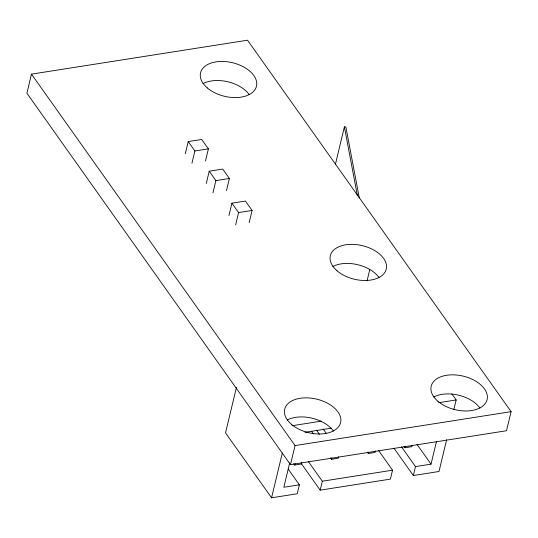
<?xml version="1.0" encoding="UTF-8"?>
<svg xmlns="http://www.w3.org/2000/svg" width="538" height="538" viewBox="0 0 538 538"><rect width="100%" height="100%" fill="white"/><g stroke="black" fill="none" stroke-linecap="round" stroke-linejoin="round"><path stroke-width="0.81" d="M31.48 74.136L26.9 93.209L290.473 464.657L506.52 430.736L511.1 411.657L247.527 40.209L31.48 74.136L295.053 445.585L290.473 464.657M185.267 153.841L188.213 141.588L201.71 139.463L208.388 148.871L205.469 161.03M191.938 163.243L194.884 150.99L188.213 141.588M206.289 183.465L209.228 171.205L222.732 169.087L229.403 178.488L226.485 190.647M212.961 192.866L215.899 180.613L209.228 171.205M228.973 215.435L231.918 203.182L245.422 201.057L252.093 210.466L249.175 222.624M235.644 224.837L238.59 212.584L231.918 203.182M236.451 387.387L225.523 432.902L271.569 497.791L297.225 493.763L299.37 484.819L288.207 469.089M335.409 164.312L344.394 126.881L345.887 126.995L359.283 197.876M271.569 497.791L282.302 453.083M289.693 462.875L283.842 487.26L299.37 484.819M301.805 462.512L301.448 464.005L294.696 465.061L295.053 463.574M367.05 280.957L369.781 269.578M378.47 450.353L392.538 470.192L390.393 479.129L320.177 490.158L322.323 481.214L308.254 461.382M338.597 456.735L338.241 458.228L331.489 459.284L331.845 457.798M375.396 450.958L375.04 452.445L368.288 453.507L368.644 452.021M412.189 445.182L411.832 446.668L405.08 447.73L405.437 446.237M446.614 439.795L439.001 471.496L413.345 475.525L415.497 466.587L401.422 446.748M415.497 466.587L431.025 464.146L436.486 441.389M453.837 409.721L456.177 399.969L451.812 393.823M194.884 150.99L208.388 148.871M215.899 180.613L229.403 178.488M238.59 212.584L252.093 210.466M292.053 425.74L321.065 421.187M438.773 402.7L456.177 399.969M304.992 432.31L331.448 428.161M295.053 445.585L511.1 411.657M322.323 481.214L392.538 470.192M417.004 444.388L431.025 464.146M404.112 446.365L405.08 447.73M393.937 448.167L413.345 475.525M367.313 452.142L368.288 453.507M323.17 429.015L326.082 433.117M316.425 430.07L319.337 434.173M311.596 431.247L313.533 433.978M330.52 457.919L331.489 459.284M301.253 463.48L320.177 490.158M293.728 463.695L294.696 465.061M344.394 126.881L357.319 195.294M433.675 397.017A28.743 17.256 13.5 0 1 479.889 408.006M287.171 420.023A28.743 17.256 13.5 0 1 333.378 431.012M332.827 266.532A28.743 17.256 13.5 0 1 379.041 277.521M203.041 83.625A28.743 17.256 13.5 0 1 249.255 94.614M437.932 401.308A28.743 17.256 13.5 0 0 485.895 402.558A28.743 17.256 13.5 0 0 453.615 374.845A28.743 17.256 13.5 0 0 437.932 401.308M291.428 424.314A28.743 17.256 13.5 0 0 339.391 425.565A28.743 17.256 13.5 0 0 307.111 397.851A28.743 17.256 13.5 0 0 291.428 424.314M207.298 87.916A28.743 17.256 13.5 0 0 255.268 89.173A28.743 17.256 13.5 0 0 222.988 61.453A28.743 17.256 13.5 0 0 207.298 87.916M337.084 270.822A28.743 17.256 13.5 0 0 385.053 272.073A28.743 17.256 13.5 0 0 352.767 244.36A28.743 17.256 13.5 0 0 337.084 270.822"/></g></svg>
